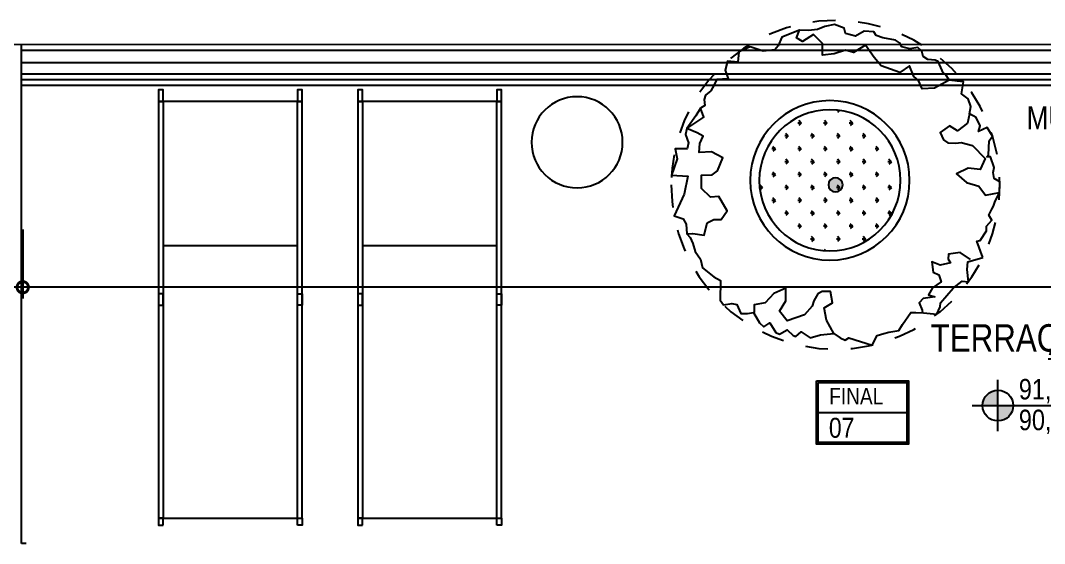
# Model space of a CAD drawing. Header units: metres. Extents: x -23 to 570, y -25 to 184.
# Drawn here: x 115.48 to 119.975, y 7.205 to 9.501 of the extents above; entities that cross this region are included whole.
import ezdxf
from ezdxf.enums import TextEntityAlignment as Align

# ---------------------------------------------------------------- set-up
doc = ezdxf.new("R2010")
doc.units = ezdxf.units.M
doc.header["$LTSCALE"] = 0.1
doc.linetypes.add('DUPLEX SUPERIOR$0$DASHEDX2', pattern=[1.5, 1, -0.5])
doc.linetypes.add('DUPLEX SUPERIOR$0$HIDDEN', pattern=[0.375, 0.25, -0.125])
for name, color, linetype in [('ARQ-DIM', 2, 'Continuous'), ('ARQ-SIM', 1, 'Continuous'), ('ARQ-TXT', 2, 'Continuous'), ('DUPLEX SUPERIOR$0$ARQ-ALV ACAB', 4, 'Continuous'), ('DUPLEX SUPERIOR$0$ARQ-AUX', 7, 'Continuous'), ('DUPLEX SUPERIOR$0$ARQ-AUX2', 2, 'Continuous'), ('DUPLEX SUPERIOR$0$ARQ-HTC', 251, 'Continuous'), ('DUPLEX SUPERIOR$0$ARQ-MOB', 7, 'Continuous'), ('DUPLEX SUPERIOR$0$ARQ-PRJ', 7, 'DUPLEX SUPERIOR$0$DASHEDX2'), ('DUPLEX SUPERIOR$0$PA_PL_ARVORES', 98, 'Continuous')]:
    doc.layers.add(name, color=color, linetype=linetype)
doc.styles.add('Adesa', font='ARIALN.TTF')
doc.styles.add('M50', font='ARIALN.TTF', dxfattribs={"height": 0.15})
doc.dimstyles.new('ADESA 1-0050', dxfattribs={"dimtxt": 0.1, "dimasz": 0.1, "dimexe": 0.05, "dimexo": 0.05, "dimgap": 0.03, "dimtad": 1, "dimdec": 1, "dimlfac": 100, "dimzin": 12, "dimtxsty": 'Adesa', "dimblk": 'DOTSMALL', "dimcen": 1, "dimdle": 0.05, "dimclrd": 1, "dimclre": 1, "dimclrt": 256, "dimazin": 3, "dimtm": 1e-09, "dimtfac": 1, "dimtdec": 1, "dimtmove": 1, "dimatfit": 0, "dimldrblk": 'DOTSMALL', "dimfxl": 0.8, "dimtvp": 2, "dimtolj": 1, "dimtzin": 0, "dimarcsym": 0})

# ---------------------------------------------------------------- blocks, each defined once
blk = doc.blocks.new('DUPLEX SUPERIOR$0$planta duplex superior tipo 2')
at = {"layer": 'DUPLEX SUPERIOR$0$ARQ-ALV ACAB'}
for p, q in [((-10.07, 0.0252, 0), (0, 0.025)), ((-0.07, -2.165, 0), (-0.07, 0.025, 0)), ((-10.07, -0.1549), (-0.07, -0.1549, 0))]:
    blk.add_line(p, q, dxfattribs=at)
blk.add_lwpolyline([(-0.09, -2.165), (-0.07, -2.165)], dxfattribs=at)
at = {"layer": 'DUPLEX SUPERIOR$0$ARQ-AUX'}
for p, q in [((-10.07, -0.0001, 0), (-0.07, -0.0001, 0)), ((-10.07, -0.1299), (-0.07, -0.1299, 0))]:
    blk.add_line(p, q, dxfattribs=at)
at = {"layer": 'DUPLEX SUPERIOR$0$ARQ-AUX2'}
for p, q in [((-10.07, -0.0551, 0), (-0.07, -0.0551, 0)), ((-10.07, -0.1051, 0), (-0.07, -0.1051, 0))]:
    blk.add_line(p, q, dxfattribs=at)
blk = doc.blocks.new('DUPLEX SUPERIOR$0$OPA_MOB_GHECp')
at = {"ltscale": 0.001}
for p, q in [((0.88, 0.28), (-0.95, 0.28)), ((-0.3167, -0.31), (-0.3167, 0.28)), ((-0.95, -0.31), (0.88, -0.31))]:
    blk.add_line(p, q, dxfattribs=at)
for points in [[(-0.95, 0.3), (-1, 0.3), (-1, 0.28), (-0.95, 0.28), (-0.95, 0.3)], [(-0.95, 0.3), (-0.95, -0.33), (0.88, -0.33), (0.88, 0.3), (-0.95, 0.3)], [(-0.0556, 0.28), (-0.1056, 0.28), (-0.1056, 0.3), (-0.0556, 0.3), (-0.0556, 0.28)], [(0.91, 0.28), (0.88, 0.28), (0.88, 0.3), (0.91, 0.3), (0.91, 0.28)], [(-0.95, -0.31), (-1, -0.31), (-1, -0.33), (-0.95, -0.33), (-0.95, -0.31)], [(-0.0556, -0.31), (-0.1056, -0.31), (-0.1056, -0.33), (-0.0556, -0.33), (-0.0556, -0.31)], [(0.91, -0.31), (0.88, -0.31), (0.88, -0.33), (0.91, -0.33), (0.91, -0.31)]]:
    blk.add_lwpolyline(points, dxfattribs=at)
blk = doc.blocks.new('DUPLEX SUPERIOR$0$MOB_TID_NusaDua_Garden Seat')
blk.add_circle((10.3868, 749.8546), 0.2)
blk = doc.blocks.new('DUPLEX SUPERIOR$0$Vaso 70x70x70')
at = {"layer": 'DUPLEX SUPERIOR$0$ARQ-HTC'}
h = blk.add_hatch(dxfattribs=at)
h.set_pattern_fill('GRASS1', color=94, scale=0.1, style=0)
h.set_pattern_definition([(90, (0, 0), (-0.056568542, 0.056568542), [0.015, -0.098137085]), (45, (0, 0), (-0.056568542, 0.056568542), [0.015, -0.065]), (135, (0, 0), (-0.056568542, -0.056568542), [0.015, -0.065])])
h.paths.add_polyline_path([(155.933, 138.7003, 1), (155.313, 138.7003, 1)])
for radius in [0.35, 0.31]:
    blk.add_circle((155.623, 138.7003), radius)
blk = doc.blocks.new('DUPLEX SUPERIOR$0$arvore_01A')
at = {"layer": 'DUPLEX SUPERIOR$0$PA_PL_ARVORES'}
h = blk.add_hatch(color=256, dxfattribs=at)
h.dxf.hatch_style = 1
edge = h.paths.add_edge_path()
edge.add_arc((0, 0), 0.0152, 0, 360)
for points in [[(0.1549, -0.3139), (0.1201, -0.3006), (0.1188, -0.3083), (0.0982, -0.3211), (0.0879, -0.3211), (0.0751, -0.3327), (0.0648, -0.3262), (0.052, -0.3327), (0.0455, -0.3365), (0.037, -0.3392), (0.0162, -0.3493), (-0.0063, -0.3499), (-0.0133, -0.338), (-0.0261, -0.3354), (-0.0367, -0.3378), (-0.0598, -0.3301), (-0.0598, -0.3224), (-0.0638, -0.326), (-0.0934, -0.3273), (-0.1034, -0.3344), (-0.1222, -0.3225), (-0.1138, -0.3044), (-0.1254, -0.3083), (-0.1434, -0.2993), (-0.1511, -0.2852), (-0.1665, -0.2878), (-0.1832, -0.2826), (-0.1935, -0.2685), (-0.2194, -0.2727), (-0.2205, -0.2595), (-0.223, -0.2416), (-0.2359, -0.2339), (-0.2372, -0.23), (-0.2629, -0.2185), (-0.2654, -0.2121), (-0.2667, -0.1967), (-0.2731, -0.1864), (-0.2847, -0.1838), (-0.2924, -0.1749), (-0.2898, -0.1582), (-0.2937, -0.1415), (-0.3027, -0.1364), (-0.3078, -0.1274), (-0.313, -0.1005), (-0.3181, -0.0863), (-0.3258, -0.0812), (-0.3271, -0.0607), (-0.3168, -0.0427), (-0.322, -0.0209), (-0.3335, -0.0184), (-0.3412, 0.0022), (-0.3374, 0.0227), (-0.331, 0.0381), (-0.3284, 0.0573), (-0.3297, 0.0766), (-0.3143, 0.1142), (-0.2963, 0.1219), (-0.2873, 0.1296), (-0.2847, 0.154), (-0.2936, 0.1815), (-0.2831, 0.2059), (-0.2615, 0.208), (-0.2636, 0.2302), (-0.2442, 0.2348), (-0.2256, 0.2284), (-0.2243, 0.2528), (-0.2063, 0.2618), (-0.1999, 0.2656), (-0.1909, 0.2772), (-0.1819, 0.2797), (-0.1691, 0.2785), (-0.1632, 0.2877), (-0.1472, 0.2977), (-0.1203, 0.3169), (-0.1074, 0.3195), (-0.0894, 0.3131), (-0.0766, 0.3157), (-0.0768, 0.3415), (-0.0552, 0.3371), (-0.0208, 0.3494), (-0.0187, 0.3144), (0.0198, 0.3221), (0.0657, 0.3438), (0.0725, 0.3246), (0.084, 0.3182), (0.1046, 0.3169), (0.1123, 0.3092), (0.1252, 0.3041), (0.1419, 0.299), (0.1586, 0.2874), (0.1766, 0.2836), (0.1958, 0.2592), (0.2035, 0.2451), (0.2455, 0.2456), (0.2558, 0.2389), (0.2524, 0.2207), (0.2549, 0.2105), (0.2742, 0.2015), (0.2742, 0.1874), (0.2717, 0.1745), (0.2935, 0.1617), (0.3025, 0.1527), (0.2935, 0.1399), (0.3141, 0.1271), (0.3179, 0.1194), (0.3089, 0.1027), (0.3205, 0.0899), (0.323, 0.0847), (0.3128, 0.0732), (0.3256, 0.0539), (0.3192, 0.0321), (0.3166, 0.0039), (0.3256, -0.0102), (0.3308, -0.0205), (0.3256, -0.0282), (0.3413, -0.0777), (0.3205, -0.0888), (0.3166, -0.1029), (0.314, -0.1132), (0.3102, -0.135), (0.2973, -0.1427), (0.2716, -0.1606), (0.2716, -0.1709), (0.2729, -0.1876), (0.2757, -0.2156), (0.26, -0.2225), (0.2511, -0.2235), (0.2202, -0.2507), (0.2048, -0.2699), (0.2062, -0.2828), (0.1804, -0.2802), (0.1637, -0.2815), (0.1549, -0.3139)], [(0.1046, 0.3169), (0.1038, 0.3038), (0.1038, 0.3038), (0.1069, 0.2795), (0.0807, 0.2735), (0.0736, 0.2593), (0.0736, 0.2438), (0.0557, 0.2308), (0.0248, 0.2486), (0.026, 0.2664), (0.0081, 0.2854), (-0.0204, 0.2854), (-0.0216, 0.2628), (-0.03, 0.251), (-0.0573, 0.2403), (-0.0704, 0.264), (-0.0692, 0.2902), (-0.0883, 0.289), (-0.1037, 0.2818), (-0.1109, 0.2949), (-0.1203, 0.3169), (-0.1439, 0.2805), (-0.1632, 0.2877)], [(0.3166, 0.0039), (0.2879, 0.019), (0.2622, 0.0244), (0.2514, 0.0068), (0.227, 0.0109), (0.227, 0.0285), (0.2324, 0.0379), (0.2473, 0.046), (0.2581, 0.0501), (0.2771, 0.0663), (0.2893, 0.1028), (0.269, 0.119), (0.2473, 0.1055), (0.2202, 0.1055), (0.2311, 0.1312), (0.2514, 0.1501), (0.2554, 0.1731), (0.2717, 0.1731)], [(-0.223, -0.2416), (-0.2059, -0.2109), (-0.2045, -0.1848), (-0.2224, -0.1766), (-0.2306, -0.167), (-0.2532, -0.1574), (-0.2395, -0.1368), (-0.2532, -0.097), (-0.2711, -0.0819), (-0.2972, -0.0641), (-0.2815, -0.038), (-0.287, -0.0215), (-0.2787, 0.0032), (-0.276, 0.0279), (-0.3007, 0.0279), (-0.32, 0.0471), (-0.3049, 0.0705), (-0.3131, 0.0828), (-0.3297, 0.0766)], [(0.1591, -0.2871), (0.1439, -0.2656), (0.1476, -0.2405), (0.1586, -0.2401), (0.1663, -0.2449), (0.1707, -0.2226), (0.1637, -0.2051), (0.1858, -0.2081), (0.1915, -0.22), (0.2065, -0.2246), (0.2192, -0.2062), (0.2341, -0.1976), (0.2387, -0.2112), (0.2419, -0.1869), (0.251, -0.1782), (0.2672, -0.1847), (0.2735, -0.1852)], [(-0.1511, -0.2852), (-0.131, -0.2808), (-0.1149, -0.26), (-0.1259, -0.2426), (-0.1116, -0.2225), (-0.0958, -0.2302), (-0.0897, -0.2392), (-0.0889, -0.2561), (-0.09, -0.2676), (-0.0838, -0.2918), (-0.0563, -0.3187), (-0.0328, -0.3076), (-0.0355, -0.2822), (-0.0236, -0.2579), (-0.0053, -0.2789), (0.0028, -0.3054), (0.0217, -0.3191), (0.0162, -0.3493)]]:
    blk.add_lwpolyline(points, dxfattribs=at)
at = {"layer": 'DUPLEX SUPERIOR$0$PA_PL_ARVORES', "color": 253, "linetype": 'DUPLEX SUPERIOR$0$HIDDEN', "ltscale": 0.2}
blk.add_circle((0, 0), 0.35, dxfattribs=at)
at = {"layer": 'DUPLEX SUPERIOR$0$PA_PL_ARVORES'}
blk.add_circle((0, 0), 0.0152, dxfattribs=at)
blk = doc.blocks.new('DUPLEX SUPERIOR$0$layout dup sup tipo 2')
at = {"layer": 'DUPLEX SUPERIOR$0$ARQ-MOB', "color": 251, "rotation": 90}
for p in [(-17.2914, -8.1961), (-16.4161, -8.1961)]:
    blk.add_blockref('DUPLEX SUPERIOR$0$OPA_MOB_GHECp', p, dxfattribs=at)
at = {"layer": 'DUPLEX SUPERIOR$0$ARQ-MOB', "color": 251, "xscale": -2.061660891913631, "yscale": 2.061660891913631, "zscale": 2.061660891913631, "rotation": 270}
blk.add_blockref('DUPLEX SUPERIOR$0$arvore_01A', (-19.0579, -8.7797), dxfattribs=at)
at = {"layer": 'DUPLEX SUPERIOR$0$ARQ-MOB', "color": 251, "xscale": -1}
for name, p, rotation in [('DUPLEX SUPERIOR$0$Vaso 70x70x70', (-157.7335, -164.4223), 270), ('DUPLEX SUPERIOR$0$MOB_TID_NusaDua_Garden Seat', (-28.3101, 740.8881), 180)]:
    blk.add_blockref(name, p, dxfattribs=dict(at, rotation=rotation))
blk = doc.blocks.new('DUPLEX SUPERIOR')
at = {"layer": 'DUPLEX SUPERIOR$0$ARQ-MOB'}
blk.add_blockref('DUPLEX SUPERIOR$0$layout dup sup tipo 2', (0, 0, 0), dxfattribs=at)
at = {"layer": 'DUPLEX SUPERIOR$0$ARQ-PRJ', "xscale": -1, "rotation": 180}
blk.add_blockref('DUPLEX SUPERIOR$0$planta duplex superior tipo 2', (-15.415, -9.37, 0), dxfattribs=at)
blk = doc.blocks.new('NipAcOs')
at = {"layer": 'ARQ-SIM'}
h = blk.add_hatch(color=256, dxfattribs=at)
h.dxf.hatch_style = 1
h.paths.add_polyline_path([(0, 0.15, 0.414214), (-0.15, 0), (0, 0)])
h.paths.add_polyline_path([(0.15, 0), (0, 0), (0, -0.15, 0.414214)])
for p, q in [((0, -0.25), (0, 0.25)), ((-0.25, 0), (0.15, 0)), ((0.15, 0), (1.5834, 0))]:
    blk.add_line(p, q, dxfattribs=at)
blk.add_circle((0, 0), 0.15, dxfattribs=at)
at = {"style": 'Adesa'}
for p in [(0.204, 0.06), (0.204, -0.24)]:
    blk.add_attdef('000,00', p, '', height=0.2, dxfattribs=at)
blk = doc.blocks.new('N AP')
for points in [[(0.3098, 0.5223), (0.8624, 0.5223), (0.8624, 0.1419), (0.3098, 0.1419)], [(0.3198, 0.5123), (0.8524, 0.5123), (0.8524, 0.1519), (0.3198, 0.1519)]]:
    blk.add_lwpolyline(points, close=True)
for points in [[(0.3198, 0.3321), (0.8524, 0.3321)], [(0.3198, 0.1519), (0.8524, 0.1519)]]:
    blk.add_lwpolyline(points)
at = {"insert": (0.3864, 0.4801), "char_height": 0.1, "attachment_point": 1, "style": 'Adesa'}
blk.add_mtext_dynamic_manual_height_columns('FINAL', width=0.3501, gutter_width=50, heights=[0], dxfattribs=at)
at = {"style": 'Adesa'}
blk.add_attdef('00', text='', height=0.1, dxfattribs=at).set_placement((0.5673, 0.171), align=Align.CENTER)
blk = doc.blocks.new('_DotSmall')
at = {"color": 0, "linetype": 'ByBlock', "const_width": 0.5}
blk.add_lwpolyline([(-0.0625, 0, 1), (0.0625, 0, 1)], format="xyb", close=True, dxfattribs=at)
blk = doc.blocks.new('*D506')
at = {"layer": 'ARQ-DIM', "color": 1, "lineweight": -2, "transparency": 16777216}
for p, q in [((115.4899, 8.5838), (115.4899, 8.28)), ((125.4799, 8.5838), (125.4799, 8.28)), ((125.5299, 8.33), (115.4399, 8.33))]:
    blk.add_line(p, q, dxfattribs=at)
at = {"layer": 'Defpoints', "color": 0, "transparency": 16777216}
for p in [(115.4899, 8.6338, 0), (125.4799, 8.6338, 0), (115.4899, 8.33)]:
    blk.add_point(p, dxfattribs=at)
at = {"layer": 'ARQ-DIM', "color": 1, "lineweight": -2, "transparency": 16777216, "xscale": 0.1, "yscale": 0.1, "zscale": 0.1, "rotation": 180}
blk.add_blockref('_DotSmall', (115.4899, 8.33), dxfattribs=at)
at = {"layer": 'ARQ-DIM', "color": 1, "lineweight": -2, "transparency": 16777216, "xscale": 0.1, "yscale": 0.1, "zscale": 0.1}
blk.add_blockref('_DotSmall', (125.4799, 8.33), dxfattribs=at)
at = {"layer": 'ARQ-DIM', "transparency": 16777216, "insert": (120.4849, 8.4111), "char_height": 0.1, "attachment_point": 5, "style": 'Adesa'}
blk.add_mtext('\\A1;999', dxfattribs=at)

msp = doc.modelspace()

# ---------------------------------------------------------------- block references
at = {"rotation": 180}
msp.add_blockref('DUPLEX SUPERIOR', (100, 0), dxfattribs=at)

# ---------------------------------------------------------------- next in the draw order: block references
at = {"layer": 'ARQ-SIM'}
ref = msp.add_blockref('N AP', (118.7483, 7.538), dxfattribs=dict(at, xscale=0.73, yscale=0.73, zscale=0.73))
ref.add_attrib('00', '07', dxfattribs={"layer": '0', "height": 0.0876, "style": 'Adesa'}).set_placement((119.0846, 7.6694), align=Align.CENTER)
ref = msp.add_blockref('NipAcOs', (119.7707, 7.8106, 0), dxfattribs=dict(at, xscale=0.45, yscale=0.45, zscale=0.45))
ref.add_attrib('000,00', '90,88 NO', (119.8625, 7.7026, 0), dxfattribs={"layer": '0', "color": 2, "height": 0.09, "style": 'Adesa'})
ref.add_attrib('000,00', '91,04 NA', (119.8625, 7.8376, 0), dxfattribs={"layer": '0', "color": 2, "height": 0.09, "style": 'Adesa'})

# ---------------------------------------------------------------- next in the draw order: texts
at = {"layer": 'ARQ-TXT'}
for s, height, style, p in [('MURETA H=100cm + GRADIL H =110cm ', 0.1, 'Adesa', (120.974, 9.0741, -0.0226)), ('TERRAÇO DESCOBERTO', 0.12, 'M50', (120.3116, 8.0903, -0.0226))]:
    msp.add_text(s, height=height, dxfattribs=dict(at, style=style)).set_placement(p, align=Align.MIDDLE)

# ---------------------------------------------------------------- next in the draw order: dimensions: what is measured, and where the dimension line sits
at = {"layer": 'ARQ-DIM'}
dim = msp.add_linear_dim(base=(115.4899, 8.33), p1=(125.4799, 8.6338, 0), p2=(115.4899, 8.6338, 0), angle=180, dimstyle='ADESA 1-0050', dxfattribs=at)
dim.commit()
dim.dimension.update_dxf_attribs({"geometry": '*D506', "text_midpoint": (120.4849, 8.4111)})

doc.saveas('drawing.dxf')
